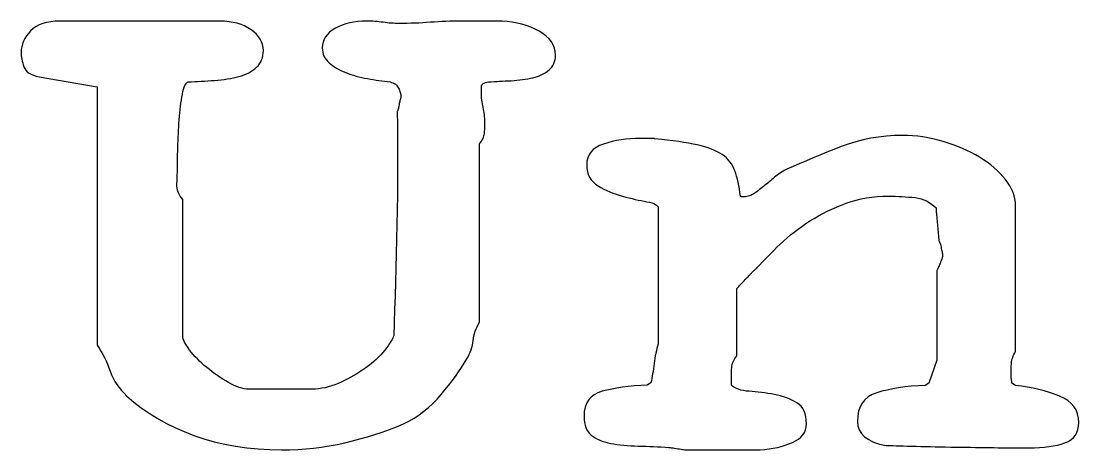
# Model space of a CAD drawing. Header units: metres. Extents: x 0 to 202, y -5 to 18.
# Drawn here: x 0.41 to 44.81, y 0 to 18 of the extents above; entities that cross this region are included whole.
import ezdxf

# ---------------------------------------------------------------- set-up
doc = ezdxf.new("R2010")
doc.units = ezdxf.units.M

msp = doc.modelspace()

# ---------------------------------------------------------------- linework, layer by layer
at = {"linetype": 'CONTINUOUS'}
for points in [[(3.6, 4.394531), (3.6, 4.394531), (3.683459, 4.268774), (3.762744, 4.139941), (3.837854, 4.008032), (3.908789, 3.873047), (3.975549, 3.734985), (4.038135, 3.593848), (4.096545, 3.449634), (4.150781, 3.302344), (4.150781, 3.302344), (4.207361, 3.155823), (4.272803, 3.013916), (4.347107, 2.876624), (4.430273, 2.743945), (4.522302, 2.615881), (4.623193, 2.492432), (4.732947, 2.373596), (4.851562, 2.259375), (4.851562, 2.259375), (5.144623, 2.005426), (5.454272, 1.765063), (5.780511, 1.538287), (6.12334, 1.325098), (6.482758, 1.125494), (6.858765, 0.939478), (7.251361, 0.767047), (7.660547, 0.608203), (7.660547, 0.608203), (8.083356, 0.465656), (8.516821, 0.342114), (8.960944, 0.237579), (9.415723, 0.152051), (9.881158, 0.085529), (10.357251, 0.038013), (10.844, 0.009503), (11.341406, 0), (11.341406, 0), (11.681268, 0.004651), (12.018823, 0.018604), (12.354071, 0.041858), (12.687012, 0.074414), (13.017645, 0.116272), (13.345972, 0.167432), (13.671991, 0.227893), (13.995703, 0.297656), (13.995703, 0.297656), (14.316486, 0.375183), (14.633716, 0.458936), (14.947394, 0.548914), (15.25752, 0.645117), (15.564093, 0.747546), (15.867114, 0.856201), (16.166583, 0.971082), (16.4625, 1.092187), (16.4625, 1.092187), (16.686548, 1.208771), (16.902832, 1.335864), (17.111353, 1.473468), (17.312109, 1.621582), (17.505103, 1.780206), (17.690332, 1.949341), (17.867798, 2.128986), (18.0375, 2.319141), (18.0375, 2.319141), (18.199475, 2.513544), (18.35376, 2.705933), (18.500354, 2.896307), (18.639258, 3.084668), (18.770471, 3.271014), (18.893994, 3.455347), (19.009827, 3.637665), (19.117969, 3.817969), (19.117969, 3.817969), (19.171857, 3.911517), (19.219849, 4.005835), (19.261945, 4.100922), (19.298145, 4.196777), (19.328448, 4.293402), (19.352856, 4.390796), (19.371368, 4.488959), (19.383984, 4.587891), (19.383984, 4.587891), (19.3966, 4.686823), (19.415112, 4.784985), (19.43952, 4.882379), (19.469824, 4.979004), (19.506024, 5.07486), (19.54812, 5.169946), (19.596112, 5.264264), (19.65, 5.357812), (19.65, 12.846094), (19.65, 12.846094), (19.694788, 12.907233), (19.734229, 12.966431), (19.768323, 13.023688), (19.79707, 13.079004), (19.820471, 13.132379), (19.838525, 13.183813), (19.851233, 13.233307), (19.858594, 13.280859), (19.858594, 13.280859), (19.862988, 13.328778), (19.866797, 13.37937), (19.87002, 13.432635), (19.872656, 13.488574), (19.874707, 13.547186), (19.876172, 13.608472), (19.877051, 13.67243), (19.877344, 13.739062), (19.877344, 13.739062), (19.876172, 13.825012), (19.872656, 13.909424), (19.866797, 13.992297), (19.858594, 14.073633), (19.848047, 14.15343), (19.835156, 14.231689), (19.819922, 14.308411), (19.802344, 14.383594), (19.802344, 14.383594), (19.784766, 14.458411), (19.769531, 14.534033), (19.756641, 14.610461), (19.746094, 14.687695), (19.737891, 14.765735), (19.732031, 14.84458), (19.728516, 14.924231), (19.727344, 15.004687), (19.727344, 15.004687), (19.727344, 15.035193), (19.727344, 15.065771), (19.727344, 15.096423), (19.727344, 15.127148), (19.727344, 15.157947), (19.727344, 15.188818), (19.727344, 15.219763), (19.727344, 15.250781), (19.727344, 15.250781), (19.732068, 15.286707), (19.74624, 15.319482), (19.769861, 15.349109), (19.80293, 15.375586), (19.845447, 15.398914), (19.897412, 15.419092), (19.958826, 15.436121), (20.029687, 15.45), (20.029687, 15.45), (20.143964, 15.456427), (20.259448, 15.462817), (20.376141, 15.469171), (20.494043, 15.475488), (20.613153, 15.481769), (20.733472, 15.488013), (20.854999, 15.49422), (20.977734, 15.500391), (20.977734, 15.500391), (21.099902, 15.507715), (21.219727, 15.517383), (21.337207, 15.529395), (21.452344, 15.54375), (21.565137, 15.560449), (21.675586, 15.579492), (21.783691, 15.600879), (21.889453, 15.624609), (21.889453, 15.624609), (21.991644, 15.651471), (22.089038, 15.682251), (22.181635, 15.716949), (22.269434, 15.755566), (22.352435, 15.798102), (22.43064, 15.844556), (22.504047, 15.894928), (22.572656, 15.949219), (22.572656, 15.949219), (22.634729, 16.008215), (22.688525, 16.072705), (22.734045, 16.142688), (22.771289, 16.218164), (22.800256, 16.299133), (22.820947, 16.385596), (22.833362, 16.477551), (22.8375, 16.575), (22.8375, 16.575), (22.826825, 16.727527), (22.7948, 16.872217), (22.741425, 17.00907), (22.666699, 17.138086), (22.570624, 17.259265), (22.453198, 17.372607), (22.314423, 17.478113), (22.154297, 17.575781), (22.154297, 17.575781), (21.980548, 17.664441), (21.800903, 17.74292), (21.615363, 17.811218), (21.423926, 17.869336), (21.226593, 17.917273), (21.023364, 17.955029), (20.81424, 17.982605), (20.599219, 18), (20.599219, 18), (20.577466, 18), (20.549707, 18), (20.515942, 18), (20.476172, 18), (20.430396, 18), (20.378613, 18), (20.320825, 18), (20.257031, 18), (20.257031, 18), (20.199609, 18), (20.141016, 18), (20.08125, 18), (20.020312, 18), (19.958203, 18), (19.894922, 18), (19.830469, 18), (19.764844, 18), (19.764844, 18), (19.698669, 18), (19.632568, 18), (19.566541, 18), (19.500586, 18), (19.434705, 18), (19.368896, 18), (19.303162, 18), (19.2375, 18), (19.2375, 18), (19.183008, 18), (19.132031, 18), (19.08457, 18), (19.040625, 18), (19.000195, 18), (18.963281, 18), (18.929883, 18), (18.9, 18), (18.9, 18), (18.731836, 17.999231), (18.564844, 17.996924), (18.399023, 17.993079), (18.234375, 17.987695), (18.070898, 17.980774), (17.908594, 17.972314), (17.747461, 17.962317), (17.5875, 17.950781), (17.5875, 17.950781), (17.427539, 17.939246), (17.266406, 17.929248), (17.104102, 17.920789), (16.940625, 17.913867), (16.775977, 17.908484), (16.610156, 17.904639), (16.443164, 17.902332), (16.275, 17.901563), (16.275, 17.901563), (16.189764, 17.902332), (16.105151, 17.904639), (16.021161, 17.908484), (15.937793, 17.913867), (15.855048, 17.920789), (15.772925, 17.929248), (15.691425, 17.939246), (15.610547, 17.950781), (15.610547, 17.950781), (15.529083, 17.962317), (15.445825, 17.972314), (15.360773, 17.980774), (15.273926, 17.987695), (15.185284, 17.993079), (15.094849, 17.996924), (15.002618, 17.999231), (14.908594, 18), (14.908594, 18), (14.722028, 17.995313), (14.542017, 17.98125), (14.368561, 17.957812), (14.20166, 17.925), (14.041315, 17.882812), (13.887524, 17.83125), (13.740289, 17.770312), (13.599609, 17.7), (13.599609, 17.7), (13.470795, 17.621484), (13.359155, 17.535937), (13.264691, 17.443359), (13.187402, 17.34375), (13.127289, 17.237109), (13.084351, 17.123437), (13.058588, 17.002734), (13.05, 16.875), (13.05, 16.875), (13.054449, 16.783209), (13.067798, 16.695337), (13.090045, 16.611383), (13.121191, 16.531348), (13.161237, 16.455231), (13.210181, 16.383032), (13.268024, 16.314752), (13.334766, 16.250391), (13.334766, 16.250391), (13.408026, 16.189343), (13.485425, 16.131006), (13.566962, 16.075378), (13.652637, 16.022461), (13.74245, 15.972253), (13.836401, 15.924756), (13.934491, 15.879968), (14.036719, 15.837891), (14.036719, 15.837891), (14.142206, 15.79834), (14.250073, 15.761133), (14.360321, 15.72627), (14.472949, 15.69375), (14.587958, 15.663574), (14.705347, 15.635742), (14.825116, 15.610254), (14.947266, 15.587109), (14.947266, 15.587109), (15.070001, 15.565741), (15.191528, 15.545581), (15.311847, 15.52663), (15.430957, 15.508887), (15.548859, 15.492352), (15.665552, 15.477026), (15.781036, 15.462909), (15.895312, 15.45), (15.895312, 15.45), (15.958868, 15.42951), (16.017114, 15.405542), (16.07005, 15.378094), (16.117676, 15.347168), (16.159991, 15.312762), (16.196997, 15.274878), (16.228693, 15.233514), (16.255078, 15.188672), (16.255078, 15.188672), (16.277325, 15.142291), (16.296606, 15.096313), (16.312921, 15.050739), (16.32627, 15.005566), (16.336652, 14.960797), (16.344067, 14.916431), (16.348517, 14.872467), (16.35, 14.828906), (16.35, 14.779687), (16.35, 14.779687), (16.340625, 14.75863), (16.33125, 14.732959), (16.321875, 14.702673), (16.3125, 14.667773), (16.303125, 14.628259), (16.29375, 14.584131), (16.284375, 14.535388), (16.275, 14.482031), (16.275, 14.482031), (16.265625, 14.429077), (16.25625, 14.381543), (16.246875, 14.339429), (16.2375, 14.302734), (16.228125, 14.27146), (16.21875, 14.245605), (16.209375, 14.225171), (16.2, 14.210156), (16.2, 14.210156), (16.20791, 13.6422), (16.212891, 13.066846), (16.214941, 12.484094), (16.214063, 11.893945), (16.210254, 11.296399), (16.203516, 10.691455), (16.193848, 10.079114), (16.18125, 9.459375), (16.18125, 9.459375), (16.166895, 8.840808), (16.151953, 8.231982), (16.136426, 7.632898), (16.120313, 7.043555), (16.103613, 6.463953), (16.086328, 5.894092), (16.068457, 5.333972), (16.05, 4.783594), (16.05, 4.783594), (16.017755, 4.707623), (15.978442, 4.62854), (15.932062, 4.546344), (15.878613, 4.461035), (15.818097, 4.372614), (15.750513, 4.281079), (15.675861, 4.186432), (15.594141, 4.088672), (15.594141, 4.088672), (15.506488, 3.990326), (15.414038, 3.893921), (15.316791, 3.799457), (15.214746, 3.706934), (15.107904, 3.616351), (14.996265, 3.52771), (14.879828, 3.44101), (14.758594, 3.35625), (14.758594, 3.35625), (14.634082, 3.274017), (14.507812, 3.194897), (14.379785, 3.11889), (14.25, 3.045996), (14.118457, 2.976215), (13.985156, 2.909546), (13.850098, 2.84599), (13.713281, 2.785547), (13.713281, 2.785547), (13.575879, 2.730341), (13.439063, 2.682495), (13.302832, 2.64201), (13.167188, 2.608887), (13.032129, 2.583124), (12.897656, 2.564722), (12.76377, 2.55368), (12.630469, 2.55), (9.972656, 2.55), (9.972656, 2.55), (9.876251, 2.554266), (9.77688, 2.567065), (9.674542, 2.588397), (9.569238, 2.618262), (9.460968, 2.656659), (9.349731, 2.703589), (9.235529, 2.759052), (9.118359, 2.823047), (9.118359, 2.823047), (9.000293, 2.892664), (8.883398, 2.96499), (8.767676, 3.040027), (8.653125, 3.117773), (8.539746, 3.19823), (8.427539, 3.281396), (8.316504, 3.367273), (8.206641, 3.455859), (8.206641, 3.455859), (8.099744, 3.545984), (7.997607, 3.636475), (7.900232, 3.727332), (7.807617, 3.818555), (7.719763, 3.910144), (7.63667, 4.0021), (7.558337, 4.094421), (7.484766, 4.187109), (7.484766, 4.187109), (7.418024, 4.277692), (7.360181, 4.363696), (7.311237, 4.445123), (7.271191, 4.521973), (7.240045, 4.594244), (7.217798, 4.661938), (7.204449, 4.725055), (7.2, 4.783594), (7.2, 10.514062), (7.2, 10.514062), (7.137671, 10.58399), (7.084277, 10.657837), (7.039819, 10.735602), (7.004297, 10.817285), (6.97771, 10.902887), (6.960059, 10.992407), (6.951343, 11.085846), (6.951562, 11.183203), (6.951562, 11.183203), (6.955957, 11.280963), (6.959766, 11.37561), (6.962988, 11.467145), (6.965625, 11.555566), (6.967676, 11.640875), (6.969141, 11.723071), (6.97002, 11.802155), (6.970312, 11.878125), (6.970312, 11.878125), (6.970605, 11.939429), (6.971484, 12.012012), (6.972949, 12.095874), (6.975, 12.191016), (6.977637, 12.297437), (6.980859, 12.415137), (6.984668, 12.544116), (6.989062, 12.684375), (6.989062, 12.684375), (6.994061, 12.830457), (6.999683, 12.976904), (7.005927, 13.123718), (7.012793, 13.270898), (7.020282, 13.418445), (7.028394, 13.566357), (7.037128, 13.714636), (7.046484, 13.863281), (7.046484, 13.863281), (7.057031, 14.010168), (7.069336, 14.153174), (7.083398, 14.292297), (7.099219, 14.427539), (7.116797, 14.558899), (7.136133, 14.686377), (7.157227, 14.809973), (7.180078, 14.929688), (7.180078, 14.929688), (7.204706, 15.040869), (7.231128, 15.138867), (7.259344, 15.223682), (7.289355, 15.295312), (7.321161, 15.35376), (7.354761, 15.399023), (7.390155, 15.431104), (7.427344, 15.45), (7.427344, 15.45), (7.560937, 15.456628), (7.695703, 15.463623), (7.831641, 15.470984), (7.96875, 15.478711), (8.107031, 15.486804), (8.246484, 15.495264), (8.387109, 15.504089), (8.528906, 15.513281), (8.528906, 15.513281), (8.669495, 15.524011), (8.806494, 15.537451), (8.939905, 15.553601), (9.069727, 15.572461), (9.195959, 15.594031), (9.318604, 15.618311), (9.437659, 15.6453), (9.553125, 15.675), (9.553125, 15.675), (9.664142, 15.708215), (9.769849, 15.745752), (9.870245, 15.78761), (9.965332, 15.833789), (10.055109, 15.88429), (10.139575, 15.939111), (10.218732, 15.998254), (10.292578, 16.061719), (10.292578, 16.061719), (10.35932, 16.130273), (10.417163, 16.204687), (10.466107, 16.284961), (10.506152, 16.371094), (10.537299, 16.463086), (10.559546, 16.560938), (10.572894, 16.664648), (10.577344, 16.774219), (10.577344, 16.774219), (10.569342, 16.89743), (10.545337, 17.016284), (10.505328, 17.13078), (10.449316, 17.240918), (10.377301, 17.346698), (10.289282, 17.44812), (10.18526, 17.545184), (10.065234, 17.637891), (10.065234, 17.637891), (9.932758, 17.72276), (9.791382, 17.796313), (9.641107, 17.858551), (9.481934, 17.909473), (9.313861, 17.949078), (9.13689, 17.977368), (8.951019, 17.994342), (8.75625, 18), (2.04375, 18), (2.04375, 18), (1.841968, 17.993591), (1.653809, 17.974365), (1.479272, 17.942322), (1.318359, 17.897461), (1.171069, 17.839783), (1.037402, 17.769287), (0.917358, 17.685974), (0.810937, 17.589844), (0.810937, 17.589844), (0.717554, 17.485986), (0.636621, 17.379492), (0.56814, 17.270361), (0.512109, 17.158594), (0.46853, 17.044189), (0.437402, 16.927148), (0.418726, 16.807471), (0.4125, 16.685156), (0.4125, 16.685156), (0.414276, 16.615851), (0.419604, 16.545044), (0.428485, 16.472736), (0.440918, 16.398926), (0.456903, 16.323615), (0.47644, 16.246802), (0.49953, 16.168488), (0.526172, 16.088672), (0.526172, 16.088672), (0.561127, 16.011566), (0.609155, 15.941382), (0.670258, 15.878119), (0.744434, 15.821777), (0.831683, 15.772357), (0.932007, 15.729858), (1.045404, 15.694281), (1.171875, 15.665625), (3.6, 15.24375)], [(24.0375, 1.408594), (24.0375, 1.408594), (24.042242, 1.277289), (24.05647, 1.155249), (24.080182, 1.042474), (24.113379, 0.938965), (24.156061, 0.84472), (24.208228, 0.759741), (24.269879, 0.684027), (24.341016, 0.617578), (24.341016, 0.617578), (24.420154, 0.558087), (24.505811, 0.503247), (24.597986, 0.453058), (24.69668, 0.40752), (24.801892, 0.366632), (24.913623, 0.330396), (25.031873, 0.29881), (25.156641, 0.271875), (25.156641, 0.271875), (25.286755, 0.248602), (25.421045, 0.228003), (25.559509, 0.210077), (25.702148, 0.194824), (25.848962, 0.182245), (25.999951, 0.172339), (26.155115, 0.165106), (26.314453, 0.160547), (26.314453, 0.160547), (26.475787, 0.156757), (26.636938, 0.151831), (26.797906, 0.14577), (26.958691, 0.138574), (27.119293, 0.130243), (27.279712, 0.120776), (27.439948, 0.110175), (27.6, 0.098437), (27.6, 0.098437), (27.622266, 0.097668), (27.651563, 0.095361), (27.687891, 0.091516), (27.73125, 0.086133), (27.781641, 0.079211), (27.839063, 0.070752), (27.903516, 0.060754), (27.975, 0.049219), (27.975, 0.049219), (28.046484, 0.037683), (28.110937, 0.027686), (28.168359, 0.019226), (28.21875, 0.012305), (28.262109, 0.006921), (28.298437, 0.003076), (28.327734, 0.000769), (28.35, 0), (29.8875, 0), (31.436719, 0), (31.436719, 0), (31.62334, 0.015582), (31.804688, 0.03772), (31.980762, 0.066412), (32.151563, 0.10166), (32.31709, 0.143463), (32.477344, 0.191821), (32.632324, 0.246735), (32.782031, 0.308203), (32.782031, 0.308203), (32.91991, 0.377032), (33.039404, 0.454028), (33.140515, 0.539191), (33.223242, 0.63252), (33.287585, 0.734015), (33.333545, 0.843677), (33.361121, 0.961505), (33.370312, 1.0875), (33.370312, 1.0875), (33.364087, 1.241876), (33.34541, 1.383911), (33.314282, 1.513605), (33.270703, 1.630957), (33.214673, 1.735968), (33.146191, 1.828638), (33.065259, 1.908966), (32.971875, 1.976953), (32.971875, 1.976953), (32.869904, 2.036444), (32.763208, 2.091284), (32.651788, 2.141473), (32.535645, 2.187012), (32.414777, 2.227899), (32.289185, 2.264136), (32.158868, 2.295721), (32.023828, 2.322656), (32.023828, 2.322656), (31.887012, 2.346313), (31.751367, 2.368066), (31.616895, 2.387915), (31.483594, 2.405859), (31.351465, 2.421899), (31.220508, 2.436035), (31.090723, 2.448267), (30.962109, 2.458594), (30.962109, 2.458594), (30.838568, 2.470862), (30.723999, 2.488916), (30.618402, 2.512756), (30.521777, 2.542383), (30.434125, 2.577795), (30.355444, 2.618994), (30.285736, 2.665979), (30.225, 2.71875), (30.225, 3.089062), (30.225, 3.089062), (30.225293, 3.155475), (30.226172, 3.218774), (30.227637, 3.278961), (30.229687, 3.336035), (30.232324, 3.389996), (30.235547, 3.440845), (30.239355, 3.48858), (30.24375, 3.533203), (30.24375, 3.533203), (30.251074, 3.57746), (30.263672, 3.624097), (30.281543, 3.673114), (30.304688, 3.724512), (30.333105, 3.77829), (30.366797, 3.834448), (30.405762, 3.892987), (30.45, 3.953906), (30.45, 6.771094), (30.45, 6.771094), (30.453296, 6.774573), (30.463184, 6.78501), (30.479663, 6.802405), (30.502734, 6.826758), (30.532397, 6.858069), (30.568652, 6.896338), (30.611499, 6.941565), (30.660937, 6.99375), (30.660937, 6.99375), (30.71217, 7.047839), (30.7604, 7.098779), (30.805627, 7.14657), (30.847852, 7.191211), (30.887073, 7.232703), (30.923291, 7.271045), (30.956506, 7.306238), (30.986719, 7.338281), (30.986719, 7.338281), (30.997321, 7.351556), (31.010376, 7.366772), (31.025885, 7.383929), (31.043848, 7.403027), (31.064264, 7.424066), (31.087134, 7.447046), (31.112457, 7.471967), (31.140234, 7.498828), (31.140234, 7.498828), (31.168011, 7.525323), (31.193335, 7.549146), (31.216205, 7.570294), (31.236621, 7.58877), (31.254584, 7.604572), (31.270093, 7.6177), (31.283148, 7.628156), (31.29375, 7.635937), (31.29375, 7.635937), (31.401324, 7.754095), (31.51311, 7.874194), (31.629108, 7.996234), (31.749316, 8.120215), (31.873737, 8.246136), (32.002368, 8.373999), (32.135211, 8.503802), (32.272266, 8.635547), (32.272266, 8.635547), (32.413513, 8.766925), (32.558936, 8.89563), (32.708533, 9.021661), (32.862305, 9.14502), (33.020251, 9.265704), (33.182373, 9.383716), (33.348669, 9.499054), (33.519141, 9.611719), (33.519141, 9.611719), (33.693805, 9.720721), (33.872681, 9.825073), (34.055768, 9.924774), (34.243066, 10.019824), (34.434576, 10.110223), (34.630298, 10.195972), (34.830231, 10.277069), (35.034375, 10.353516), (35.034375, 10.353516), (35.242712, 10.423004), (35.455225, 10.483228), (35.671912, 10.534186), (35.892773, 10.575879), (36.11781, 10.608307), (36.347021, 10.63147), (36.580408, 10.645367), (36.817969, 10.65), (36.817969, 10.65), (36.960938, 10.649048), (37.102734, 10.646191), (37.243359, 10.641431), (37.382812, 10.634766), (37.521094, 10.626196), (37.658203, 10.615723), (37.794141, 10.603345), (37.928906, 10.589063), (37.928906, 10.589063), (38.06012, 10.568958), (38.1854, 10.539111), (38.304749, 10.499524), (38.418164, 10.450195), (38.525647, 10.391125), (38.627197, 10.322314), (38.722815, 10.243762), (38.8125, 10.155469), (38.8125, 10.155469), (38.812793, 10.134814), (38.813672, 10.110352), (38.815137, 10.08208), (38.817188, 10.05), (38.819824, 10.014111), (38.823047, 9.974414), (38.826855, 9.930908), (38.83125, 9.883594), (38.83125, 9.883594), (38.835938, 9.834155), (38.840625, 9.784277), (38.845312, 9.73396), (38.85, 9.683203), (38.854687, 9.632007), (38.859375, 9.580371), (38.864062, 9.528296), (38.86875, 9.475781), (38.86875, 9.475781), (38.873438, 9.423248), (38.878125, 9.371118), (38.882812, 9.319391), (38.8875, 9.268066), (38.892187, 9.217145), (38.896875, 9.166626), (38.901562, 9.11651), (38.90625, 9.066797), (38.90625, 9.066797), (38.910645, 9.019208), (38.914453, 8.975464), (38.917676, 8.935565), (38.920312, 8.899512), (38.922363, 8.867303), (38.923828, 8.83894), (38.924707, 8.814423), (38.925, 8.79375), (38.925, 8.79375), (38.934686, 8.778552), (38.944995, 8.757568), (38.955927, 8.730798), (38.96748, 8.698242), (38.979657, 8.6599), (38.992456, 8.615771), (39.005878, 8.565857), (39.019922, 8.510156), (39.019922, 8.510156), (39.03338, 8.454419), (39.045044, 8.404395), (39.054913, 8.360083), (39.062988, 8.321484), (39.069269, 8.288599), (39.073755, 8.261426), (39.076447, 8.239966), (39.077344, 8.224219), (39.077344, 8.175), (39.077344, 8.125781), (39.077344, 8.125781), (39.075861, 8.105255), (39.071411, 8.080005), (39.063995, 8.050031), (39.053613, 8.015332), (39.040265, 7.975909), (39.02395, 7.931763), (39.004669, 7.882892), (38.982422, 7.829297), (38.982422, 7.829297), (38.959589, 7.775702), (38.93855, 7.726831), (38.919305, 7.682684), (38.901855, 7.643262), (38.8862, 7.608563), (38.872339, 7.578589), (38.860272, 7.553339), (38.85, 7.532812), (38.85, 3.771094), (38.507812, 2.805469), (38.355469, 2.707031), (38.355469, 2.707031), (38.058179, 2.6909), (37.77334, 2.668286), (37.500952, 2.639191), (37.241016, 2.603613), (36.99353, 2.561554), (36.758496, 2.513013), (36.535913, 2.45799), (36.325781, 2.396484), (36.325781, 2.396484), (36.134619, 2.321063), (35.968945, 2.224292), (35.82876, 2.106171), (35.714062, 1.966699), (35.624854, 1.805878), (35.561133, 1.623706), (35.5229, 1.420184), (35.510156, 1.195312), (35.510156, 1.195312), (35.529126, 1.006677), (35.586035, 0.835693), (35.680884, 0.682361), (35.813672, 0.54668), (35.984399, 0.42865), (36.193066, 0.328271), (36.439673, 0.245544), (36.724219, 0.180469), (36.724219, 0.180469), (36.806946, 0.180084), (36.903955, 0.178931), (37.015247, 0.177008), (37.14082, 0.174316), (37.280676, 0.170856), (37.434814, 0.166626), (37.603235, 0.161627), (37.785938, 0.155859), (37.785938, 0.155859), (37.977521, 0.149908), (38.172583, 0.14436), (38.371124, 0.139215), (38.573145, 0.134473), (38.778644, 0.130133), (38.987622, 0.126196), (39.200079, 0.122662), (39.416016, 0.119531), (39.416016, 0.119531), (39.632208, 0.116583), (39.845435, 0.113599), (40.055695, 0.110577), (40.262988, 0.10752), (40.467316, 0.104425), (40.668677, 0.101294), (40.867072, 0.098126), (41.0625, 0.094922), (41.0625, 0.094922), (41.249194, 0.091901), (41.421387, 0.089282), (41.579077, 0.087067), (41.722266, 0.085254), (41.850952, 0.083844), (41.965137, 0.082837), (42.064819, 0.082233), (42.15, 0.082031), (42.719531, 0.082031), (42.719531, 0.082031), (42.941858, 0.085327), (43.15415, 0.095215), (43.356409, 0.111694), (43.548633, 0.134766), (43.730823, 0.164429), (43.902979, 0.200684), (44.0651, 0.24353), (44.217187, 0.292969), (44.217187, 0.292969), (44.355066, 0.352441), (44.474561, 0.425391), (44.575671, 0.511816), (44.658398, 0.611719), (44.722742, 0.725098), (44.768701, 0.851953), (44.796277, 0.992285), (44.805469, 1.146094), (44.805469, 1.146094), (44.792725, 1.336798), (44.754492, 1.512817), (44.690771, 1.674152), (44.601562, 1.820801), (44.486865, 1.952765), (44.34668, 2.070044), (44.181006, 2.172638), (43.989844, 2.260547), (43.989844, 2.260547), (43.782678, 2.338019), (43.568994, 2.409302), (43.348792, 2.474396), (43.12207, 2.533301), (42.888831, 2.586017), (42.649072, 2.632544), (42.402795, 2.672882), (42.15, 2.707031), (41.997656, 2.805469), (41.997656, 2.805469), (41.997363, 2.807593), (41.996484, 2.813965), (41.99502, 2.824585), (41.992969, 2.839453), (41.990332, 2.858569), (41.987109, 2.881934), (41.983301, 2.909546), (41.978906, 2.941406), (41.978906, 2.941406), (41.974512, 2.974438), (41.970703, 3.005566), (41.96748, 3.03479), (41.964844, 3.062109), (41.962793, 3.087524), (41.961328, 3.111035), (41.960449, 3.132642), (41.960156, 3.152344), (41.960156, 3.152344), (41.960449, 3.219543), (41.961328, 3.285205), (41.962793, 3.349329), (41.964844, 3.411914), (41.96748, 3.472961), (41.970703, 3.532471), (41.974512, 3.590442), (41.978906, 3.646875), (41.978906, 3.646875), (41.985681, 3.703308), (41.996631, 3.761279), (42.011755, 3.820789), (42.031055, 3.881836), (42.054529, 3.944421), (42.082178, 4.008545), (42.114001, 4.074207), (42.15, 4.141406), (42.15, 10.253906), (42.15, 10.253906), (42.143427, 10.39455), (42.123706, 10.534058), (42.090839, 10.67243), (42.044824, 10.809668), (41.985663, 10.94577), (41.913354, 11.080737), (41.827899, 11.214569), (41.729297, 11.347266), (41.729297, 11.347266), (41.620239, 11.477527), (41.503418, 11.604053), (41.378833, 11.726843), (41.246484, 11.845898), (41.106372, 11.961218), (40.958496, 12.072803), (40.802856, 12.180652), (40.639453, 12.284766), (40.639453, 12.284766), (40.469183, 12.384576), (40.292944, 12.479517), (40.110736, 12.569586), (39.922559, 12.654785), (39.728412, 12.735114), (39.528296, 12.810571), (39.322211, 12.881158), (39.110156, 12.946875), (39.110156, 12.946875), (38.89541, 13.006201), (38.68125, 13.057617), (38.467676, 13.101123), (38.254688, 13.136719), (38.042285, 13.164404), (37.830469, 13.18418), (37.619238, 13.196045), (37.408594, 13.2), (37.408594, 13.2), (37.066772, 13.192676), (36.730371, 13.170703), (36.39939, 13.134082), (36.073828, 13.082812), (35.753687, 13.016895), (35.438965, 12.936328), (35.129663, 12.841113), (34.825781, 12.73125), (34.825781, 12.73125), (34.526697, 12.613843), (34.231787, 12.495996), (33.941052, 12.37771), (33.654492, 12.258984), (33.372107, 12.139819), (33.093896, 12.020215), (32.819861, 11.900171), (32.55, 11.779687), (32.55, 11.779687), (32.492578, 11.754163), (32.435156, 11.725635), (32.377734, 11.694104), (32.320312, 11.65957), (32.262891, 11.622034), (32.205469, 11.581494), (32.148047, 11.537952), (32.090625, 11.491406), (32.090625, 11.491406), (32.033221, 11.443359), (31.975854, 11.395312), (31.918524, 11.347266), (31.86123, 11.299219), (31.803973, 11.251172), (31.746753, 11.203125), (31.689569, 11.155078), (31.632422, 11.107031), (31.632422, 11.107031), (31.575568, 11.059735), (31.519263, 11.01394), (31.463507, 10.969647), (31.408301, 10.926855), (31.353644, 10.885565), (31.299536, 10.845776), (31.245978, 10.807489), (31.192969, 10.770703), (31.192969, 10.770703), (31.139941, 10.73692), (31.086328, 10.707642), (31.032129, 10.682867), (30.977344, 10.662598), (30.921973, 10.646832), (30.866016, 10.635571), (30.809473, 10.628815), (30.752344, 10.626563), (30.752344, 10.626563), (30.751172, 10.626563), (30.747656, 10.626563), (30.741797, 10.626563), (30.733594, 10.626563), (30.723047, 10.626563), (30.710156, 10.626563), (30.694922, 10.626563), (30.677344, 10.626563), (30.677344, 10.626563), (30.667419, 10.626929), (30.657568, 10.628027), (30.647791, 10.629858), (30.638086, 10.632422), (30.628455, 10.635718), (30.618896, 10.639746), (30.609412, 10.644507), (30.6, 10.65), (30.6, 10.65), (30.579492, 10.807635), (30.556641, 10.958276), (30.531445, 11.101923), (30.503906, 11.238574), (30.474023, 11.368231), (30.441797, 11.490894), (30.407227, 11.606561), (30.370313, 11.715234), (30.370313, 11.715234), (30.328638, 11.817902), (30.279785, 11.915552), (30.223755, 12.008185), (30.160547, 12.095801), (30.090161, 12.1784), (30.012598, 12.255981), (29.927856, 12.328546), (29.835938, 12.396094), (29.835938, 12.396094), (29.73598, 12.459375), (29.627124, 12.519141), (29.509369, 12.575391), (29.382715, 12.628125), (29.247162, 12.677344), (29.10271, 12.723047), (28.949359, 12.765234), (28.787109, 12.803906), (28.787109, 12.803906), (28.613507, 12.840088), (28.426099, 12.874805), (28.224884, 12.908057), (28.009863, 12.939844), (27.781036, 12.970166), (27.538403, 12.999023), (27.281964, 13.026416), (27.011719, 13.052344), (27.011719, 13.052344), (27.007544, 13.057837), (26.99502, 13.062598), (26.974146, 13.066626), (26.944922, 13.069922), (26.907349, 13.072485), (26.861426, 13.074316), (26.807153, 13.075415), (26.744531, 13.075781), (26.744531, 13.075781), (26.689453, 13.075781), (26.637891, 13.075781), (26.589844, 13.075781), (26.545312, 13.075781), (26.504297, 13.075781), (26.466797, 13.075781), (26.432813, 13.075781), (26.402344, 13.075781), (26.402344, 13.075781), (26.194647, 13.072119), (25.991089, 13.061133), (25.791669, 13.042822), (25.596387, 13.017188), (25.405243, 12.984229), (25.218237, 12.943945), (25.03537, 12.896338), (24.856641, 12.841406), (24.856641, 12.841406), (24.691022, 12.776404), (24.547485, 12.698584), (24.426031, 12.607947), (24.32666, 12.504492), (24.249371, 12.38822), (24.194165, 12.259131), (24.161041, 12.117224), (24.15, 11.9625), (24.15, 11.9625), (24.157416, 11.819073), (24.179663, 11.685278), (24.216742, 11.561115), (24.268652, 11.446582), (24.335394, 11.341681), (24.416968, 11.246411), (24.513373, 11.160773), (24.624609, 11.084766), (24.624609, 11.084766), (24.744452, 11.015698), (24.866675, 10.950879), (24.991278, 10.890308), (25.118262, 10.833984), (25.247626, 10.781909), (25.37937, 10.734082), (25.513495, 10.690503), (25.65, 10.651172), (25.65, 10.651172), (25.786505, 10.614935), (25.92063, 10.58064), (26.052374, 10.548285), (26.181738, 10.517871), (26.308722, 10.489398), (26.433325, 10.462866), (26.555548, 10.438275), (26.675391, 10.415625), (26.675391, 10.415625), (26.786627, 10.39259), (26.883032, 10.366846), (26.964606, 10.338391), (27.031348, 10.307227), (27.083258, 10.273352), (27.120337, 10.236768), (27.142584, 10.197473), (27.15, 10.155469), (27.15, 4.448437), (27.15, 4.448437), (27.122205, 4.354486), (27.09624, 4.257788), (27.072107, 4.158344), (27.049805, 4.056152), (27.029333, 3.951215), (27.010693, 3.84353), (26.993884, 3.733099), (26.978906, 3.619922), (26.978906, 3.619922), (26.964514, 3.507147), (26.949463, 3.397925), (26.933752, 3.292255), (26.917383, 3.190137), (26.900354, 3.091571), (26.882666, 2.996558), (26.864319, 2.905096), (26.845312, 2.817187), (26.692969, 2.71875), (26.692969, 2.71875), (26.414685, 2.703918), (26.148193, 2.684033), (25.893494, 2.659094), (25.650586, 2.629102), (25.41947, 2.594055), (25.200146, 2.553955), (24.992615, 2.508801), (24.796875, 2.458594), (24.796875, 2.458594), (24.618896, 2.396045), (24.464648, 2.313867), (24.334131, 2.212061), (24.227344, 2.090625), (24.144287, 1.949561), (24.084961, 1.788867), (24.049365, 1.608545), (24.0375, 1.408594)]]:
    msp.add_lwpolyline(points, close=True, dxfattribs=at)

doc.saveas('drawing.dxf')
